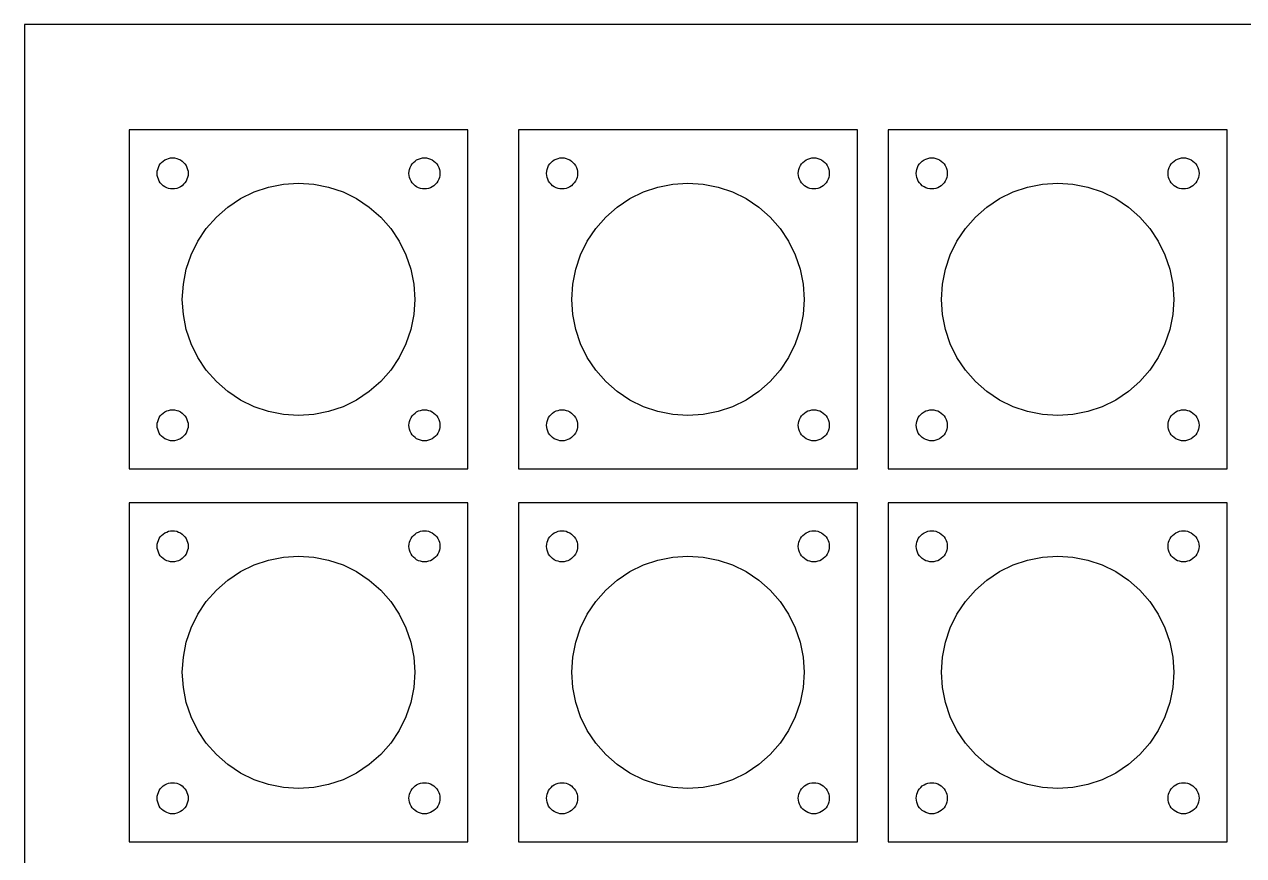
# Model space of a CAD drawing. Extents: x -40 to 860, y 223 to 823.
# Drawn here: x -39.8 to 86.1, y 737.1 to 822.9 of the extents above; entities that cross this region are included whole.
import ezdxf

# ---------------------------------------------------------------- set-up
doc = ezdxf.new("R2010")
doc.units = 0
doc.header["$MEASUREMENT"] = 0
doc.layers.add('Component#1', color=7, linetype='Continuous')

msp = doc.modelspace()

# ---------------------------------------------------------------- linework, layer by layer
at = {"color": 1}
for p, q in [((860.22, 822.9), (-39.78, 822.9)), ((-39.78, 822.9), (-39.78, 222.9))]:
    msp.add_line(p, q, dxfattribs=at)
at = {"layer": 'Component#1', "color": 2}
for points in [[(-28.97, 812.03, 0), (-28.97, 777.03, 0), (6.03, 777.03, 0), (6.03, 812.03, 0), (-28.97, 812.03, 0)], [(11.24, 812.03, 0), (11.24, 777.03, 0), (46.24, 777.03, 0), (46.24, 812.03, 0), (11.24, 812.03, 0)], [(49.42, 812.03, 0), (49.42, 777.03, 0), (84.42, 777.03, 0), (84.42, 812.03, 0), (49.42, 812.03, 0)], [(-28.97, 773.54, 0), (-28.97, 738.54, 0), (6.03, 738.54, 0), (6.03, 773.54, 0), (-28.97, 773.54, 0)], [(11.24, 773.54, 0), (11.24, 738.54, 0), (46.24, 738.54, 0), (46.24, 773.54, 0), (11.24, 773.54, 0)], [(49.42, 773.54, 0), (49.42, 738.54, 0), (84.42, 738.54, 0), (84.42, 773.54, 0), (49.42, 773.54, 0)]]:
    msp.add_polyline3d(points, dxfattribs=at)
at = {"layer": 'Component#1'}
for points in [[(-25.08, 809.01, 0), (-24.88, 809.07, 0), (-24.68, 809.12, 0), (-24.47, 809.13, 0), (-24.26, 809.12, 0), (-24.05, 809.07, 0), (-23.85, 809.01, 0), (-23.67, 808.92, 0), (-23.49, 808.8, 0), (-23.34, 808.66, 0), (-23.2, 808.5, 0), (-23.08, 808.33, 0), (-22.99, 808.14, 0), (-22.92, 807.94, 0), (-22.88, 807.74, 0), (-22.87, 807.53, 0), (-22.88, 807.32, 0), (-22.92, 807.12, 0), (-22.99, 806.92, 0), (-23.08, 806.73, 0), (-23.2, 806.56, 0), (-23.34, 806.4, 0), (-23.49, 806.26, 0), (-23.67, 806.14, 0), (-23.85, 806.05, 0), (-24.05, 805.98, 0), (-24.26, 805.94, 0), (-24.47, 805.93, 0), (-24.68, 805.94, 0), (-24.88, 805.98, 0), (-25.08, 806.05, 0), (-25.27, 806.14, 0), (-25.44, 806.26, 0), (-25.6, 806.4, 0), (-25.74, 806.56, 0), (-25.85, 806.73, 0), (-25.94, 806.92, 0), (-26.01, 807.12, 0), (-26.05, 807.32, 0), (-26.07, 807.53, 0), (-26.05, 807.74, 0), (-26.01, 807.94, 0), (-25.94, 808.14, 0), (-25.85, 808.33, 0), (-25.74, 808.5, 0), (-25.6, 808.66, 0), (-25.44, 808.8, 0), (-25.27, 808.92, 0), (-25.08, 809.01, 0)], [(-0.05, 807.32, 0), (-0.07, 807.53, 0), (-0.05, 807.74, 0), (-0.01, 807.94, 0), (0.06, 808.14, 0), (0.15, 808.33, 0), (0.26, 808.5, 0), (0.4, 808.66, 0), (0.56, 808.8, 0), (0.73, 808.92, 0), (0.92, 809.01, 0), (1.12, 809.07, 0), (1.32, 809.12, 0), (1.53, 809.13, 0), (1.74, 809.12, 0), (1.95, 809.07, 0), (2.15, 809.01, 0), (2.33, 808.92, 0), (2.51, 808.8, 0), (2.66, 808.66, 0), (2.8, 808.5, 0), (2.92, 808.33, 0), (3.01, 808.14, 0), (3.08, 807.94, 0), (3.12, 807.74, 0), (3.13, 807.53, 0), (3.12, 807.32, 0), (3.08, 807.12, 0), (3.01, 806.92, 0), (2.92, 806.73, 0), (2.8, 806.56, 0), (2.66, 806.4, 0), (2.51, 806.26, 0), (2.33, 806.14, 0), (2.15, 806.05, 0), (1.95, 805.98, 0), (1.74, 805.94, 0), (1.53, 805.93, 0), (1.32, 805.94, 0), (1.12, 805.98, 0), (0.92, 806.05, 0), (0.73, 806.14, 0), (0.56, 806.26, 0), (0.4, 806.4, 0), (0.26, 806.56, 0), (0.15, 806.73, 0), (0.06, 806.92, 0), (-0.01, 807.12, 0), (-0.05, 807.32, 0)], [(15.13, 809.01, 0), (15.33, 809.07, 0), (15.53, 809.12, 0), (15.74, 809.13, 0), (15.95, 809.12, 0), (16.16, 809.07, 0), (16.35, 809.01, 0), (16.54, 808.92, 0), (16.72, 808.8, 0), (16.87, 808.66, 0), (17.01, 808.5, 0), (17.13, 808.33, 0), (17.22, 808.14, 0), (17.29, 807.94, 0), (17.33, 807.74, 0), (17.34, 807.53, 0), (17.33, 807.32, 0), (17.29, 807.12, 0), (17.22, 806.92, 0), (17.13, 806.73, 0), (17.01, 806.56, 0), (16.87, 806.4, 0), (16.72, 806.26, 0), (16.54, 806.14, 0), (16.35, 806.05, 0), (16.16, 805.98, 0), (15.95, 805.94, 0), (15.74, 805.93, 0), (15.53, 805.94, 0), (15.33, 805.98, 0), (15.13, 806.05, 0), (14.94, 806.14, 0), (14.77, 806.26, 0), (14.61, 806.4, 0), (14.47, 806.56, 0), (14.36, 806.73, 0), (14.26, 806.92, 0), (14.2, 807.12, 0), (14.16, 807.32, 0), (14.14, 807.53, 0), (14.16, 807.74, 0), (14.2, 807.94, 0), (14.26, 808.14, 0), (14.36, 808.33, 0), (14.47, 808.5, 0), (14.61, 808.66, 0), (14.77, 808.8, 0), (14.94, 808.92, 0), (15.13, 809.01, 0)], [(40.16, 807.32, 0), (40.14, 807.53, 0), (40.16, 807.74, 0), (40.2, 807.94, 0), (40.26, 808.14, 0), (40.36, 808.33, 0), (40.47, 808.5, 0), (40.61, 808.66, 0), (40.77, 808.8, 0), (40.94, 808.92, 0), (41.13, 809.01, 0), (41.33, 809.07, 0), (41.53, 809.12, 0), (41.74, 809.13, 0), (41.95, 809.12, 0), (42.16, 809.07, 0), (42.35, 809.01, 0), (42.54, 808.92, 0), (42.72, 808.8, 0), (42.87, 808.66, 0), (43.01, 808.5, 0), (43.13, 808.33, 0), (43.22, 808.14, 0), (43.29, 807.94, 0), (43.33, 807.74, 0), (43.34, 807.53, 0), (43.33, 807.32, 0), (43.29, 807.12, 0), (43.22, 806.92, 0), (43.13, 806.73, 0), (43.01, 806.56, 0), (42.87, 806.4, 0), (42.72, 806.26, 0), (42.54, 806.14, 0), (42.35, 806.05, 0), (42.16, 805.98, 0), (41.95, 805.94, 0), (41.74, 805.93, 0), (41.53, 805.94, 0), (41.33, 805.98, 0), (41.13, 806.05, 0), (40.94, 806.14, 0), (40.77, 806.26, 0), (40.61, 806.4, 0), (40.47, 806.56, 0), (40.36, 806.73, 0), (40.26, 806.92, 0), (40.2, 807.12, 0), (40.16, 807.32, 0)], [(53.3, 809.01, 0), (53.5, 809.07, 0), (53.71, 809.12, 0), (53.92, 809.13, 0), (54.13, 809.12, 0), (54.33, 809.07, 0), (54.53, 809.01, 0), (54.72, 808.92, 0), (54.89, 808.8, 0), (55.05, 808.66, 0), (55.19, 808.5, 0), (55.3, 808.33, 0), (55.39, 808.14, 0), (55.46, 807.94, 0), (55.5, 807.74, 0), (55.52, 807.53, 0), (55.5, 807.32, 0), (55.46, 807.12, 0), (55.39, 806.92, 0), (55.3, 806.73, 0), (55.19, 806.56, 0), (55.05, 806.4, 0), (54.89, 806.26, 0), (54.72, 806.14, 0), (54.53, 806.05, 0), (54.33, 805.98, 0), (54.13, 805.94, 0), (53.92, 805.93, 0), (53.71, 805.94, 0), (53.5, 805.98, 0), (53.3, 806.05, 0), (53.12, 806.14, 0), (52.94, 806.26, 0), (52.79, 806.4, 0), (52.65, 806.56, 0), (52.53, 806.73, 0), (52.44, 806.92, 0), (52.37, 807.12, 0), (52.33, 807.32, 0), (52.32, 807.53, 0), (52.33, 807.74, 0), (52.37, 807.94, 0), (52.44, 808.14, 0), (52.53, 808.33, 0), (52.65, 808.5, 0), (52.79, 808.66, 0), (52.94, 808.8, 0), (53.12, 808.92, 0), (53.3, 809.01, 0)], [(78.33, 807.32, 0), (78.32, 807.53, 0), (78.33, 807.74, 0), (78.37, 807.94, 0), (78.44, 808.14, 0), (78.53, 808.33, 0), (78.65, 808.5, 0), (78.79, 808.66, 0), (78.94, 808.8, 0), (79.12, 808.92, 0), (79.3, 809.01, 0), (79.5, 809.07, 0), (79.71, 809.12, 0), (79.92, 809.13, 0), (80.13, 809.12, 0), (80.33, 809.07, 0), (80.53, 809.01, 0), (80.72, 808.92, 0), (80.89, 808.8, 0), (81.05, 808.66, 0), (81.19, 808.5, 0), (81.3, 808.33, 0), (81.39, 808.14, 0), (81.46, 807.94, 0), (81.5, 807.74, 0), (81.52, 807.53, 0), (81.5, 807.32, 0), (81.46, 807.12, 0), (81.39, 806.92, 0), (81.3, 806.73, 0), (81.19, 806.56, 0), (81.05, 806.4, 0), (80.89, 806.26, 0), (80.72, 806.14, 0), (80.53, 806.05, 0), (80.33, 805.98, 0), (80.13, 805.94, 0), (79.92, 805.93, 0), (79.71, 805.94, 0), (79.5, 805.98, 0), (79.3, 806.05, 0), (79.12, 806.14, 0), (78.94, 806.26, 0), (78.79, 806.4, 0), (78.65, 806.56, 0), (78.53, 806.73, 0), (78.44, 806.92, 0), (78.37, 807.12, 0), (78.33, 807.32, 0)], [(-23.47, 794.53, 0), (-23.36, 796.1, 0), (-23.06, 797.64, 0), (-22.55, 799.12, 0), (-21.86, 800.53, 0), (-20.99, 801.83, 0), (-19.95, 803.01, 0), (-18.77, 804.05, 0), (-17.47, 804.92, 0), (-16.06, 805.62, 0), (-14.57, 806.12, 0), (-13.03, 806.43, 0), (-11.47, 806.53, 0), (-9.9, 806.43, 0), (-8.36, 806.12, 0), (-6.87, 805.62, 0), (-5.47, 804.92, 0), (-4.16, 804.05, 0), (-2.98, 803.01, 0), (-1.95, 801.83, 0), (-1.07, 800.53, 0), (-0.38, 799.12, 0), (0.12, 797.64, 0), (0.43, 796.1, 0), (0.53, 794.53, 0), (0.43, 792.96, 0), (0.12, 791.42, 0), (-0.38, 789.94, 0), (-1.07, 788.53, 0), (-1.95, 787.22, 0), (-2.98, 786.04, 0), (-4.16, 785.01, 0), (-5.47, 784.14, 0), (-6.87, 783.44, 0), (-8.36, 782.94, 0), (-9.9, 782.63, 0), (-11.47, 782.53, 0), (-13.03, 782.63, 0), (-14.57, 782.94, 0), (-16.06, 783.44, 0), (-17.47, 784.14, 0), (-18.77, 785.01, 0), (-19.95, 786.04, 0), (-20.99, 787.22, 0), (-21.86, 788.53, 0), (-22.55, 789.94, 0), (-23.06, 791.42, 0), (-23.36, 792.96, 0), (-23.47, 794.53, 0)], [(16.74, 794.53, 0), (16.84, 796.1, 0), (17.15, 797.64, 0), (17.66, 799.12, 0), (18.35, 800.53, 0), (19.22, 801.83, 0), (20.26, 803.01, 0), (21.44, 804.05, 0), (22.74, 804.92, 0), (24.15, 805.62, 0), (25.64, 806.12, 0), (27.18, 806.43, 0), (28.74, 806.53, 0), (30.31, 806.43, 0), (31.85, 806.12, 0), (33.33, 805.62, 0), (34.74, 804.92, 0), (36.05, 804.05, 0), (37.23, 803.01, 0), (38.26, 801.83, 0), (39.13, 800.53, 0), (39.83, 799.12, 0), (40.33, 797.64, 0), (40.64, 796.1, 0), (40.74, 794.53, 0), (40.64, 792.96, 0), (40.33, 791.42, 0), (39.83, 789.94, 0), (39.13, 788.53, 0), (38.26, 787.22, 0), (37.23, 786.04, 0), (36.05, 785.01, 0), (34.74, 784.14, 0), (33.33, 783.44, 0), (31.85, 782.94, 0), (30.31, 782.63, 0), (28.74, 782.53, 0), (27.18, 782.63, 0), (25.64, 782.94, 0), (24.15, 783.44, 0), (22.74, 784.14, 0), (21.44, 785.01, 0), (20.26, 786.04, 0), (19.22, 787.22, 0), (18.35, 788.53, 0), (17.66, 789.94, 0), (17.15, 791.42, 0), (16.84, 792.96, 0), (16.74, 794.53, 0)], [(54.92, 794.53, 0), (55.02, 796.1, 0), (55.33, 797.64, 0), (55.83, 799.12, 0), (56.52, 800.53, 0), (57.4, 801.83, 0), (58.43, 803.01, 0), (59.61, 804.05, 0), (60.92, 804.92, 0), (62.32, 805.62, 0), (63.81, 806.12, 0), (65.35, 806.43, 0), (66.92, 806.53, 0), (68.48, 806.43, 0), (70.02, 806.12, 0), (71.51, 805.62, 0), (72.92, 804.92, 0), (74.22, 804.05, 0), (75.4, 803.01, 0), (76.44, 801.83, 0), (77.31, 800.53, 0), (78, 799.12, 0), (78.51, 797.64, 0), (78.81, 796.1, 0), (78.92, 794.53, 0), (78.81, 792.96, 0), (78.51, 791.42, 0), (78, 789.94, 0), (77.31, 788.53, 0), (76.44, 787.22, 0), (75.4, 786.04, 0), (74.22, 785.01, 0), (72.92, 784.14, 0), (71.51, 783.44, 0), (70.02, 782.94, 0), (68.48, 782.63, 0), (66.92, 782.53, 0), (65.35, 782.63, 0), (63.81, 782.94, 0), (62.32, 783.44, 0), (60.92, 784.14, 0), (59.61, 785.01, 0), (58.43, 786.04, 0), (57.4, 787.22, 0), (56.52, 788.53, 0), (55.83, 789.94, 0), (55.33, 791.42, 0), (55.02, 792.96, 0), (54.92, 794.53, 0)], [(-24.47, 779.93, 0), (-24.68, 779.94, 0), (-24.88, 779.98, 0), (-25.08, 780.05, 0), (-25.27, 780.14, 0), (-25.44, 780.26, 0), (-25.6, 780.4, 0), (-25.74, 780.56, 0), (-25.85, 780.73, 0), (-25.94, 780.92, 0), (-26.01, 781.12, 0), (-26.05, 781.32, 0), (-26.07, 781.53, 0), (-26.05, 781.74, 0), (-26.01, 781.94, 0), (-25.94, 782.14, 0), (-25.85, 782.33, 0), (-25.74, 782.5, 0), (-25.6, 782.66, 0), (-25.44, 782.8, 0), (-25.27, 782.92, 0), (-25.08, 783.01, 0), (-24.88, 783.07, 0), (-24.68, 783.12, 0), (-24.47, 783.13, 0), (-24.26, 783.12, 0), (-24.05, 783.07, 0), (-23.85, 783.01, 0), (-23.67, 782.92, 0), (-23.49, 782.8, 0), (-23.34, 782.66, 0), (-23.2, 782.5, 0), (-23.08, 782.33, 0), (-22.99, 782.14, 0), (-22.92, 781.94, 0), (-22.88, 781.74, 0), (-22.87, 781.53, 0), (-22.88, 781.32, 0), (-22.92, 781.12, 0), (-22.99, 780.92, 0), (-23.08, 780.73, 0), (-23.2, 780.56, 0), (-23.34, 780.4, 0), (-23.49, 780.26, 0), (-23.67, 780.14, 0), (-23.85, 780.05, 0), (-24.05, 779.98, 0), (-24.26, 779.94, 0), (-24.47, 779.93, 0)], [(2.92, 782.33, 0), (3.01, 782.14, 0), (3.08, 781.94, 0), (3.12, 781.74, 0), (3.13, 781.53, 0), (3.12, 781.32, 0), (3.08, 781.12, 0), (3.01, 780.92, 0), (2.92, 780.73, 0), (2.8, 780.56, 0), (2.66, 780.4, 0), (2.51, 780.26, 0), (2.33, 780.14, 0), (2.15, 780.05, 0), (1.95, 779.98, 0), (1.74, 779.94, 0), (1.53, 779.93, 0), (1.32, 779.94, 0), (1.12, 779.98, 0), (0.92, 780.05, 0), (0.73, 780.14, 0), (0.56, 780.26, 0), (0.4, 780.4, 0), (0.26, 780.56, 0), (0.15, 780.73, 0), (0.06, 780.92, 0), (-0.01, 781.12, 0), (-0.05, 781.32, 0), (-0.07, 781.53, 0), (-0.05, 781.74, 0), (-0.01, 781.94, 0), (0.06, 782.14, 0), (0.15, 782.33, 0), (0.26, 782.5, 0), (0.4, 782.66, 0), (0.56, 782.8, 0), (0.73, 782.92, 0), (0.92, 783.01, 0), (1.12, 783.07, 0), (1.32, 783.12, 0), (1.53, 783.13, 0), (1.74, 783.12, 0), (1.95, 783.07, 0), (2.15, 783.01, 0), (2.33, 782.92, 0), (2.51, 782.8, 0), (2.66, 782.66, 0), (2.8, 782.5, 0), (2.92, 782.33, 0)], [(15.74, 779.93, 0), (15.53, 779.94, 0), (15.33, 779.98, 0), (15.13, 780.05, 0), (14.94, 780.14, 0), (14.77, 780.26, 0), (14.61, 780.4, 0), (14.47, 780.56, 0), (14.36, 780.73, 0), (14.26, 780.92, 0), (14.2, 781.12, 0), (14.16, 781.32, 0), (14.14, 781.53, 0), (14.16, 781.74, 0), (14.2, 781.94, 0), (14.26, 782.14, 0), (14.36, 782.33, 0), (14.47, 782.5, 0), (14.61, 782.66, 0), (14.77, 782.8, 0), (14.94, 782.92, 0), (15.13, 783.01, 0), (15.33, 783.07, 0), (15.53, 783.12, 0), (15.74, 783.13, 0), (15.95, 783.12, 0), (16.16, 783.07, 0), (16.35, 783.01, 0), (16.54, 782.92, 0), (16.72, 782.8, 0), (16.87, 782.66, 0), (17.01, 782.5, 0), (17.13, 782.33, 0), (17.22, 782.14, 0), (17.29, 781.94, 0), (17.33, 781.74, 0), (17.34, 781.53, 0), (17.33, 781.32, 0), (17.29, 781.12, 0), (17.22, 780.92, 0), (17.13, 780.73, 0), (17.01, 780.56, 0), (16.87, 780.4, 0), (16.72, 780.26, 0), (16.54, 780.14, 0), (16.35, 780.05, 0), (16.16, 779.98, 0), (15.95, 779.94, 0), (15.74, 779.93, 0)], [(43.13, 782.33, 0), (43.22, 782.14, 0), (43.29, 781.94, 0), (43.33, 781.74, 0), (43.34, 781.53, 0), (43.33, 781.32, 0), (43.29, 781.12, 0), (43.22, 780.92, 0), (43.13, 780.73, 0), (43.01, 780.56, 0), (42.87, 780.4, 0), (42.72, 780.26, 0), (42.54, 780.14, 0), (42.35, 780.05, 0), (42.16, 779.98, 0), (41.95, 779.94, 0), (41.74, 779.93, 0), (41.53, 779.94, 0), (41.33, 779.98, 0), (41.13, 780.05, 0), (40.94, 780.14, 0), (40.77, 780.26, 0), (40.61, 780.4, 0), (40.47, 780.56, 0), (40.36, 780.73, 0), (40.26, 780.92, 0), (40.2, 781.12, 0), (40.16, 781.32, 0), (40.14, 781.53, 0), (40.16, 781.74, 0), (40.2, 781.94, 0), (40.26, 782.14, 0), (40.36, 782.33, 0), (40.47, 782.5, 0), (40.61, 782.66, 0), (40.77, 782.8, 0), (40.94, 782.92, 0), (41.13, 783.01, 0), (41.33, 783.07, 0), (41.53, 783.12, 0), (41.74, 783.13, 0), (41.95, 783.12, 0), (42.16, 783.07, 0), (42.35, 783.01, 0), (42.54, 782.92, 0), (42.72, 782.8, 0), (42.87, 782.66, 0), (43.01, 782.5, 0), (43.13, 782.33, 0)], [(53.92, 779.93, 0), (53.71, 779.94, 0), (53.5, 779.98, 0), (53.3, 780.05, 0), (53.12, 780.14, 0), (52.94, 780.26, 0), (52.79, 780.4, 0), (52.65, 780.56, 0), (52.53, 780.73, 0), (52.44, 780.92, 0), (52.37, 781.12, 0), (52.33, 781.32, 0), (52.32, 781.53, 0), (52.33, 781.74, 0), (52.37, 781.94, 0), (52.44, 782.14, 0), (52.53, 782.33, 0), (52.65, 782.5, 0), (52.79, 782.66, 0), (52.94, 782.8, 0), (53.12, 782.92, 0), (53.3, 783.01, 0), (53.5, 783.07, 0), (53.71, 783.12, 0), (53.92, 783.13, 0), (54.13, 783.12, 0), (54.33, 783.07, 0), (54.53, 783.01, 0), (54.72, 782.92, 0), (54.89, 782.8, 0), (55.05, 782.66, 0), (55.19, 782.5, 0), (55.3, 782.33, 0), (55.39, 782.14, 0), (55.46, 781.94, 0), (55.5, 781.74, 0), (55.52, 781.53, 0), (55.5, 781.32, 0), (55.46, 781.12, 0), (55.39, 780.92, 0), (55.3, 780.73, 0), (55.19, 780.56, 0), (55.05, 780.4, 0), (54.89, 780.26, 0), (54.72, 780.14, 0), (54.53, 780.05, 0), (54.33, 779.98, 0), (54.13, 779.94, 0), (53.92, 779.93, 0)], [(81.3, 782.33, 0), (81.39, 782.14, 0), (81.46, 781.94, 0), (81.5, 781.74, 0), (81.52, 781.53, 0), (81.5, 781.32, 0), (81.46, 781.12, 0), (81.39, 780.92, 0), (81.3, 780.73, 0), (81.19, 780.56, 0), (81.05, 780.4, 0), (80.89, 780.26, 0), (80.72, 780.14, 0), (80.53, 780.05, 0), (80.33, 779.98, 0), (80.13, 779.94, 0), (79.92, 779.93, 0), (79.71, 779.94, 0), (79.5, 779.98, 0), (79.3, 780.05, 0), (79.12, 780.14, 0), (78.94, 780.26, 0), (78.79, 780.4, 0), (78.65, 780.56, 0), (78.53, 780.73, 0), (78.44, 780.92, 0), (78.37, 781.12, 0), (78.33, 781.32, 0), (78.32, 781.53, 0), (78.33, 781.74, 0), (78.37, 781.94, 0), (78.44, 782.14, 0), (78.53, 782.33, 0), (78.65, 782.5, 0), (78.79, 782.66, 0), (78.94, 782.8, 0), (79.12, 782.92, 0), (79.3, 783.01, 0), (79.5, 783.07, 0), (79.71, 783.12, 0), (79.92, 783.13, 0), (80.13, 783.12, 0), (80.33, 783.07, 0), (80.53, 783.01, 0), (80.72, 782.92, 0), (80.89, 782.8, 0), (81.05, 782.66, 0), (81.19, 782.5, 0), (81.3, 782.33, 0)], [(-25.08, 770.52, 0), (-24.88, 770.59, 0), (-24.68, 770.63, 0), (-24.47, 770.64, 0), (-24.26, 770.63, 0), (-24.05, 770.59, 0), (-23.85, 770.52, 0), (-23.67, 770.43, 0), (-23.49, 770.31, 0), (-23.34, 770.17, 0), (-23.2, 770.02, 0), (-23.08, 769.84, 0), (-22.99, 769.65, 0), (-22.92, 769.46, 0), (-22.88, 769.25, 0), (-22.87, 769.04, 0), (-22.88, 768.83, 0), (-22.92, 768.63, 0), (-22.99, 768.43, 0), (-23.08, 768.24, 0), (-23.2, 768.07, 0), (-23.34, 767.91, 0), (-23.49, 767.77, 0), (-23.67, 767.66, 0), (-23.85, 767.56, 0), (-24.05, 767.5, 0), (-24.26, 767.45, 0), (-24.47, 767.44, 0), (-24.68, 767.45, 0), (-24.88, 767.5, 0), (-25.08, 767.56, 0), (-25.27, 767.66, 0), (-25.44, 767.77, 0), (-25.6, 767.91, 0), (-25.74, 768.07, 0), (-25.85, 768.24, 0), (-25.94, 768.43, 0), (-26.01, 768.63, 0), (-26.05, 768.83, 0), (-26.07, 769.04, 0), (-26.05, 769.25, 0), (-26.01, 769.46, 0), (-25.94, 769.65, 0), (-25.85, 769.84, 0), (-25.74, 770.02, 0), (-25.6, 770.17, 0), (-25.44, 770.31, 0), (-25.27, 770.43, 0), (-25.08, 770.52, 0)], [(-0.05, 768.83, 0), (-0.07, 769.04, 0), (-0.05, 769.25, 0), (-0.01, 769.46, 0), (0.06, 769.65, 0), (0.15, 769.84, 0), (0.26, 770.02, 0), (0.4, 770.17, 0), (0.56, 770.31, 0), (0.73, 770.43, 0), (0.92, 770.52, 0), (1.12, 770.59, 0), (1.32, 770.63, 0), (1.53, 770.64, 0), (1.74, 770.63, 0), (1.95, 770.59, 0), (2.15, 770.52, 0), (2.33, 770.43, 0), (2.51, 770.31, 0), (2.66, 770.17, 0), (2.8, 770.02, 0), (2.92, 769.84, 0), (3.01, 769.65, 0), (3.08, 769.46, 0), (3.12, 769.25, 0), (3.13, 769.04, 0), (3.12, 768.83, 0), (3.08, 768.63, 0), (3.01, 768.43, 0), (2.92, 768.24, 0), (2.8, 768.07, 0), (2.66, 767.91, 0), (2.51, 767.77, 0), (2.33, 767.66, 0), (2.15, 767.56, 0), (1.95, 767.5, 0), (1.74, 767.45, 0), (1.53, 767.44, 0), (1.32, 767.45, 0), (1.12, 767.5, 0), (0.92, 767.56, 0), (0.73, 767.66, 0), (0.56, 767.77, 0), (0.4, 767.91, 0), (0.26, 768.07, 0), (0.15, 768.24, 0), (0.06, 768.43, 0), (-0.01, 768.63, 0), (-0.05, 768.83, 0)], [(15.13, 770.52, 0), (15.33, 770.59, 0), (15.53, 770.63, 0), (15.74, 770.64, 0), (15.95, 770.63, 0), (16.16, 770.59, 0), (16.35, 770.52, 0), (16.54, 770.43, 0), (16.72, 770.31, 0), (16.87, 770.17, 0), (17.01, 770.02, 0), (17.13, 769.84, 0), (17.22, 769.65, 0), (17.29, 769.46, 0), (17.33, 769.25, 0), (17.34, 769.04, 0), (17.33, 768.83, 0), (17.29, 768.63, 0), (17.22, 768.43, 0), (17.13, 768.24, 0), (17.01, 768.07, 0), (16.87, 767.91, 0), (16.72, 767.77, 0), (16.54, 767.66, 0), (16.35, 767.56, 0), (16.16, 767.5, 0), (15.95, 767.45, 0), (15.74, 767.44, 0), (15.53, 767.45, 0), (15.33, 767.5, 0), (15.13, 767.56, 0), (14.94, 767.66, 0), (14.77, 767.77, 0), (14.61, 767.91, 0), (14.47, 768.07, 0), (14.36, 768.24, 0), (14.26, 768.43, 0), (14.2, 768.63, 0), (14.16, 768.83, 0), (14.14, 769.04, 0), (14.16, 769.25, 0), (14.2, 769.46, 0), (14.26, 769.65, 0), (14.36, 769.84, 0), (14.47, 770.02, 0), (14.61, 770.17, 0), (14.77, 770.31, 0), (14.94, 770.43, 0), (15.13, 770.52, 0)], [(40.16, 768.83, 0), (40.14, 769.04, 0), (40.16, 769.25, 0), (40.2, 769.46, 0), (40.26, 769.65, 0), (40.36, 769.84, 0), (40.47, 770.02, 0), (40.61, 770.17, 0), (40.77, 770.31, 0), (40.94, 770.43, 0), (41.13, 770.52, 0), (41.33, 770.59, 0), (41.53, 770.63, 0), (41.74, 770.64, 0), (41.95, 770.63, 0), (42.16, 770.59, 0), (42.35, 770.52, 0), (42.54, 770.43, 0), (42.72, 770.31, 0), (42.87, 770.17, 0), (43.01, 770.02, 0), (43.13, 769.84, 0), (43.22, 769.65, 0), (43.29, 769.46, 0), (43.33, 769.25, 0), (43.34, 769.04, 0), (43.33, 768.83, 0), (43.29, 768.63, 0), (43.22, 768.43, 0), (43.13, 768.24, 0), (43.01, 768.07, 0), (42.87, 767.91, 0), (42.72, 767.77, 0), (42.54, 767.66, 0), (42.35, 767.56, 0), (42.16, 767.5, 0), (41.95, 767.45, 0), (41.74, 767.44, 0), (41.53, 767.45, 0), (41.33, 767.5, 0), (41.13, 767.56, 0), (40.94, 767.66, 0), (40.77, 767.77, 0), (40.61, 767.91, 0), (40.47, 768.07, 0), (40.36, 768.24, 0), (40.26, 768.43, 0), (40.2, 768.63, 0), (40.16, 768.83, 0)], [(53.3, 770.52, 0), (53.5, 770.59, 0), (53.71, 770.63, 0), (53.92, 770.64, 0), (54.13, 770.63, 0), (54.33, 770.59, 0), (54.53, 770.52, 0), (54.72, 770.43, 0), (54.89, 770.31, 0), (55.05, 770.17, 0), (55.19, 770.02, 0), (55.3, 769.84, 0), (55.39, 769.65, 0), (55.46, 769.46, 0), (55.5, 769.25, 0), (55.52, 769.04, 0), (55.5, 768.83, 0), (55.46, 768.63, 0), (55.39, 768.43, 0), (55.3, 768.24, 0), (55.19, 768.07, 0), (55.05, 767.91, 0), (54.89, 767.77, 0), (54.72, 767.66, 0), (54.53, 767.56, 0), (54.33, 767.5, 0), (54.13, 767.45, 0), (53.92, 767.44, 0), (53.71, 767.45, 0), (53.5, 767.5, 0), (53.3, 767.56, 0), (53.12, 767.66, 0), (52.94, 767.77, 0), (52.79, 767.91, 0), (52.65, 768.07, 0), (52.53, 768.24, 0), (52.44, 768.43, 0), (52.37, 768.63, 0), (52.33, 768.83, 0), (52.32, 769.04, 0), (52.33, 769.25, 0), (52.37, 769.46, 0), (52.44, 769.65, 0), (52.53, 769.84, 0), (52.65, 770.02, 0), (52.79, 770.17, 0), (52.94, 770.31, 0), (53.12, 770.43, 0), (53.3, 770.52, 0)], [(78.33, 768.83, 0), (78.32, 769.04, 0), (78.33, 769.25, 0), (78.37, 769.46, 0), (78.44, 769.65, 0), (78.53, 769.84, 0), (78.65, 770.02, 0), (78.79, 770.17, 0), (78.94, 770.31, 0), (79.12, 770.43, 0), (79.3, 770.52, 0), (79.5, 770.59, 0), (79.71, 770.63, 0), (79.92, 770.64, 0), (80.13, 770.63, 0), (80.33, 770.59, 0), (80.53, 770.52, 0), (80.72, 770.43, 0), (80.89, 770.31, 0), (81.05, 770.17, 0), (81.19, 770.02, 0), (81.3, 769.84, 0), (81.39, 769.65, 0), (81.46, 769.46, 0), (81.5, 769.25, 0), (81.52, 769.04, 0), (81.5, 768.83, 0), (81.46, 768.63, 0), (81.39, 768.43, 0), (81.3, 768.24, 0), (81.19, 768.07, 0), (81.05, 767.91, 0), (80.89, 767.77, 0), (80.72, 767.66, 0), (80.53, 767.56, 0), (80.33, 767.5, 0), (80.13, 767.45, 0), (79.92, 767.44, 0), (79.71, 767.45, 0), (79.5, 767.5, 0), (79.3, 767.56, 0), (79.12, 767.66, 0), (78.94, 767.77, 0), (78.79, 767.91, 0), (78.65, 768.07, 0), (78.53, 768.24, 0), (78.44, 768.43, 0), (78.37, 768.63, 0), (78.33, 768.83, 0)], [(-23.47, 756.04, 0), (-23.36, 757.61, 0), (-23.06, 759.15, 0), (-22.55, 760.63, 0), (-21.86, 762.04, 0), (-20.99, 763.35, 0), (-19.95, 764.53, 0), (-18.77, 765.56, 0), (-17.47, 766.43, 0), (-16.06, 767.13, 0), (-14.57, 767.63, 0), (-13.03, 767.94, 0), (-11.47, 768.04, 0), (-9.9, 767.94, 0), (-8.36, 767.63, 0), (-6.87, 767.13, 0), (-5.47, 766.43, 0), (-4.16, 765.56, 0), (-2.98, 764.53, 0), (-1.95, 763.35, 0), (-1.07, 762.04, 0), (-0.38, 760.63, 0), (0.12, 759.15, 0), (0.43, 757.61, 0), (0.53, 756.04, 0), (0.43, 754.47, 0), (0.12, 752.94, 0), (-0.38, 751.45, 0), (-1.07, 750.04, 0), (-1.95, 748.74, 0), (-2.98, 747.56, 0), (-4.16, 746.52, 0), (-5.47, 745.65, 0), (-6.87, 744.95, 0), (-8.36, 744.45, 0), (-9.9, 744.14, 0), (-11.47, 744.04, 0), (-13.03, 744.14, 0), (-14.57, 744.45, 0), (-16.06, 744.95, 0), (-17.47, 745.65, 0), (-18.77, 746.52, 0), (-19.95, 747.56, 0), (-20.99, 748.74, 0), (-21.86, 750.04, 0), (-22.55, 751.45, 0), (-23.06, 752.94, 0), (-23.36, 754.47, 0), (-23.47, 756.04, 0)], [(16.74, 756.04, 0), (16.84, 757.61, 0), (17.15, 759.15, 0), (17.66, 760.63, 0), (18.35, 762.04, 0), (19.22, 763.35, 0), (20.26, 764.53, 0), (21.44, 765.56, 0), (22.74, 766.43, 0), (24.15, 767.13, 0), (25.64, 767.63, 0), (27.18, 767.94, 0), (28.74, 768.04, 0), (30.31, 767.94, 0), (31.85, 767.63, 0), (33.33, 767.13, 0), (34.74, 766.43, 0), (36.05, 765.56, 0), (37.23, 764.53, 0), (38.26, 763.35, 0), (39.13, 762.04, 0), (39.83, 760.63, 0), (40.33, 759.15, 0), (40.64, 757.61, 0), (40.74, 756.04, 0), (40.64, 754.47, 0), (40.33, 752.94, 0), (39.83, 751.45, 0), (39.13, 750.04, 0), (38.26, 748.74, 0), (37.23, 747.56, 0), (36.05, 746.52, 0), (34.74, 745.65, 0), (33.33, 744.95, 0), (31.85, 744.45, 0), (30.31, 744.14, 0), (28.74, 744.04, 0), (27.18, 744.14, 0), (25.64, 744.45, 0), (24.15, 744.95, 0), (22.74, 745.65, 0), (21.44, 746.52, 0), (20.26, 747.56, 0), (19.22, 748.74, 0), (18.35, 750.04, 0), (17.66, 751.45, 0), (17.15, 752.94, 0), (16.84, 754.47, 0), (16.74, 756.04, 0)], [(54.92, 756.04, 0), (55.02, 757.61, 0), (55.33, 759.15, 0), (55.83, 760.63, 0), (56.52, 762.04, 0), (57.4, 763.35, 0), (58.43, 764.53, 0), (59.61, 765.56, 0), (60.92, 766.43, 0), (62.32, 767.13, 0), (63.81, 767.63, 0), (65.35, 767.94, 0), (66.92, 768.04, 0), (68.48, 767.94, 0), (70.02, 767.63, 0), (71.51, 767.13, 0), (72.92, 766.43, 0), (74.22, 765.56, 0), (75.4, 764.53, 0), (76.44, 763.35, 0), (77.31, 762.04, 0), (78, 760.63, 0), (78.51, 759.15, 0), (78.81, 757.61, 0), (78.92, 756.04, 0), (78.81, 754.47, 0), (78.51, 752.94, 0), (78, 751.45, 0), (77.31, 750.04, 0), (76.44, 748.74, 0), (75.4, 747.56, 0), (74.22, 746.52, 0), (72.92, 745.65, 0), (71.51, 744.95, 0), (70.02, 744.45, 0), (68.48, 744.14, 0), (66.92, 744.04, 0), (65.35, 744.14, 0), (63.81, 744.45, 0), (62.32, 744.95, 0), (60.92, 745.65, 0), (59.61, 746.52, 0), (58.43, 747.56, 0), (57.4, 748.74, 0), (56.52, 750.04, 0), (55.83, 751.45, 0), (55.33, 752.94, 0), (55.02, 754.47, 0), (54.92, 756.04, 0)], [(-24.47, 741.44, 0), (-24.68, 741.45, 0), (-24.88, 741.5, 0), (-25.08, 741.56, 0), (-25.27, 741.66, 0), (-25.44, 741.77, 0), (-25.6, 741.91, 0), (-25.74, 742.07, 0), (-25.85, 742.24, 0), (-25.94, 742.43, 0), (-26.01, 742.63, 0), (-26.05, 742.83, 0), (-26.07, 743.04, 0), (-26.05, 743.25, 0), (-26.01, 743.46, 0), (-25.94, 743.65, 0), (-25.85, 743.84, 0), (-25.74, 744.02, 0), (-25.6, 744.17, 0), (-25.44, 744.31, 0), (-25.27, 744.43, 0), (-25.08, 744.52, 0), (-24.88, 744.59, 0), (-24.68, 744.63, 0), (-24.47, 744.64, 0), (-24.26, 744.63, 0), (-24.05, 744.59, 0), (-23.85, 744.52, 0), (-23.67, 744.43, 0), (-23.49, 744.31, 0), (-23.34, 744.17, 0), (-23.2, 744.02, 0), (-23.08, 743.84, 0), (-22.99, 743.65, 0), (-22.92, 743.46, 0), (-22.88, 743.25, 0), (-22.87, 743.04, 0), (-22.88, 742.83, 0), (-22.92, 742.63, 0), (-22.99, 742.43, 0), (-23.08, 742.24, 0), (-23.2, 742.07, 0), (-23.34, 741.91, 0), (-23.49, 741.77, 0), (-23.67, 741.66, 0), (-23.85, 741.56, 0), (-24.05, 741.5, 0), (-24.26, 741.45, 0), (-24.47, 741.44, 0)], [(2.92, 743.84, 0), (3.01, 743.65, 0), (3.08, 743.46, 0), (3.12, 743.25, 0), (3.13, 743.04, 0), (3.12, 742.83, 0), (3.08, 742.63, 0), (3.01, 742.43, 0), (2.92, 742.24, 0), (2.8, 742.07, 0), (2.66, 741.91, 0), (2.51, 741.77, 0), (2.33, 741.66, 0), (2.15, 741.56, 0), (1.95, 741.5, 0), (1.74, 741.45, 0), (1.53, 741.44, 0), (1.32, 741.45, 0), (1.12, 741.5, 0), (0.92, 741.56, 0), (0.73, 741.66, 0), (0.56, 741.77, 0), (0.4, 741.91, 0), (0.26, 742.07, 0), (0.15, 742.24, 0), (0.06, 742.43, 0), (-0.01, 742.63, 0), (-0.05, 742.83, 0), (-0.07, 743.04, 0), (-0.05, 743.25, 0), (-0.01, 743.46, 0), (0.06, 743.65, 0), (0.15, 743.84, 0), (0.26, 744.02, 0), (0.4, 744.17, 0), (0.56, 744.31, 0), (0.73, 744.43, 0), (0.92, 744.52, 0), (1.12, 744.59, 0), (1.32, 744.63, 0), (1.53, 744.64, 0), (1.74, 744.63, 0), (1.95, 744.59, 0), (2.15, 744.52, 0), (2.33, 744.43, 0), (2.51, 744.31, 0), (2.66, 744.17, 0), (2.8, 744.02, 0), (2.92, 743.84, 0)], [(15.74, 741.44, 0), (15.53, 741.45, 0), (15.33, 741.5, 0), (15.13, 741.56, 0), (14.94, 741.66, 0), (14.77, 741.77, 0), (14.61, 741.91, 0), (14.47, 742.07, 0), (14.36, 742.24, 0), (14.26, 742.43, 0), (14.2, 742.63, 0), (14.16, 742.83, 0), (14.14, 743.04, 0), (14.16, 743.25, 0), (14.2, 743.46, 0), (14.26, 743.65, 0), (14.36, 743.84, 0), (14.47, 744.02, 0), (14.61, 744.17, 0), (14.77, 744.31, 0), (14.94, 744.43, 0), (15.13, 744.52, 0), (15.33, 744.59, 0), (15.53, 744.63, 0), (15.74, 744.64, 0), (15.95, 744.63, 0), (16.16, 744.59, 0), (16.35, 744.52, 0), (16.54, 744.43, 0), (16.72, 744.31, 0), (16.87, 744.17, 0), (17.01, 744.02, 0), (17.13, 743.84, 0), (17.22, 743.65, 0), (17.29, 743.46, 0), (17.33, 743.25, 0), (17.34, 743.04, 0), (17.33, 742.83, 0), (17.29, 742.63, 0), (17.22, 742.43, 0), (17.13, 742.24, 0), (17.01, 742.07, 0), (16.87, 741.91, 0), (16.72, 741.77, 0), (16.54, 741.66, 0), (16.35, 741.56, 0), (16.16, 741.5, 0), (15.95, 741.45, 0), (15.74, 741.44, 0)], [(43.13, 743.84, 0), (43.22, 743.65, 0), (43.29, 743.46, 0), (43.33, 743.25, 0), (43.34, 743.04, 0), (43.33, 742.83, 0), (43.29, 742.63, 0), (43.22, 742.43, 0), (43.13, 742.24, 0), (43.01, 742.07, 0), (42.87, 741.91, 0), (42.72, 741.77, 0), (42.54, 741.66, 0), (42.35, 741.56, 0), (42.16, 741.5, 0), (41.95, 741.45, 0), (41.74, 741.44, 0), (41.53, 741.45, 0), (41.33, 741.5, 0), (41.13, 741.56, 0), (40.94, 741.66, 0), (40.77, 741.77, 0), (40.61, 741.91, 0), (40.47, 742.07, 0), (40.36, 742.24, 0), (40.26, 742.43, 0), (40.2, 742.63, 0), (40.16, 742.83, 0), (40.14, 743.04, 0), (40.16, 743.25, 0), (40.2, 743.46, 0), (40.26, 743.65, 0), (40.36, 743.84, 0), (40.47, 744.02, 0), (40.61, 744.17, 0), (40.77, 744.31, 0), (40.94, 744.43, 0), (41.13, 744.52, 0), (41.33, 744.59, 0), (41.53, 744.63, 0), (41.74, 744.64, 0), (41.95, 744.63, 0), (42.16, 744.59, 0), (42.35, 744.52, 0), (42.54, 744.43, 0), (42.72, 744.31, 0), (42.87, 744.17, 0), (43.01, 744.02, 0), (43.13, 743.84, 0)], [(53.92, 741.44, 0), (53.71, 741.45, 0), (53.5, 741.5, 0), (53.3, 741.56, 0), (53.12, 741.66, 0), (52.94, 741.77, 0), (52.79, 741.91, 0), (52.65, 742.07, 0), (52.53, 742.24, 0), (52.44, 742.43, 0), (52.37, 742.63, 0), (52.33, 742.83, 0), (52.32, 743.04, 0), (52.33, 743.25, 0), (52.37, 743.46, 0), (52.44, 743.65, 0), (52.53, 743.84, 0), (52.65, 744.02, 0), (52.79, 744.17, 0), (52.94, 744.31, 0), (53.12, 744.43, 0), (53.3, 744.52, 0), (53.5, 744.59, 0), (53.71, 744.63, 0), (53.92, 744.64, 0), (54.13, 744.63, 0), (54.33, 744.59, 0), (54.53, 744.52, 0), (54.72, 744.43, 0), (54.89, 744.31, 0), (55.05, 744.17, 0), (55.19, 744.02, 0), (55.3, 743.84, 0), (55.39, 743.65, 0), (55.46, 743.46, 0), (55.5, 743.25, 0), (55.52, 743.04, 0), (55.5, 742.83, 0), (55.46, 742.63, 0), (55.39, 742.43, 0), (55.3, 742.24, 0), (55.19, 742.07, 0), (55.05, 741.91, 0), (54.89, 741.77, 0), (54.72, 741.66, 0), (54.53, 741.56, 0), (54.33, 741.5, 0), (54.13, 741.45, 0), (53.92, 741.44, 0)], [(81.3, 743.84, 0), (81.39, 743.65, 0), (81.46, 743.46, 0), (81.5, 743.25, 0), (81.52, 743.04, 0), (81.5, 742.83, 0), (81.46, 742.63, 0), (81.39, 742.43, 0), (81.3, 742.24, 0), (81.19, 742.07, 0), (81.05, 741.91, 0), (80.89, 741.77, 0), (80.72, 741.66, 0), (80.53, 741.56, 0), (80.33, 741.5, 0), (80.13, 741.45, 0), (79.92, 741.44, 0), (79.71, 741.45, 0), (79.5, 741.5, 0), (79.3, 741.56, 0), (79.12, 741.66, 0), (78.94, 741.77, 0), (78.79, 741.91, 0), (78.65, 742.07, 0), (78.53, 742.24, 0), (78.44, 742.43, 0), (78.37, 742.63, 0), (78.33, 742.83, 0), (78.32, 743.04, 0), (78.33, 743.25, 0), (78.37, 743.46, 0), (78.44, 743.65, 0), (78.53, 743.84, 0), (78.65, 744.02, 0), (78.79, 744.17, 0), (78.94, 744.31, 0), (79.12, 744.43, 0), (79.3, 744.52, 0), (79.5, 744.59, 0), (79.71, 744.63, 0), (79.92, 744.64, 0), (80.13, 744.63, 0), (80.33, 744.59, 0), (80.53, 744.52, 0), (80.72, 744.43, 0), (80.89, 744.31, 0), (81.05, 744.17, 0), (81.19, 744.02, 0), (81.3, 743.84, 0)]]:
    msp.add_polyline3d(points, dxfattribs=at)

doc.saveas('drawing.dxf')
